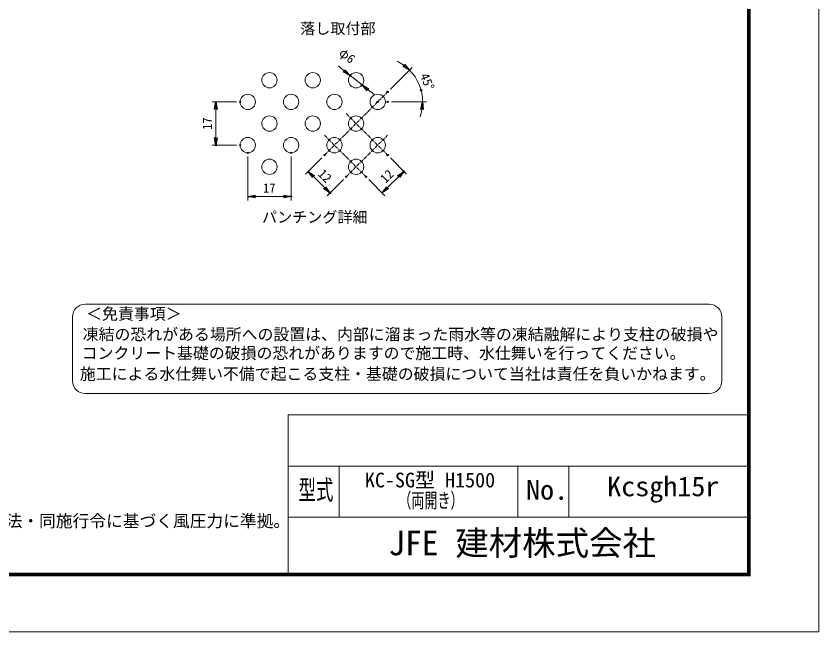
# Model space of a CAD drawing. Units: millimetres, scale not verified, with parts at other scales. Extents: x -4204 to 4196, y -2971 to 2969.
# Drawn here: x 1049 to 4196, y -2971 to -559 of the extents above; entities that cross this region are included whole.
import ezdxf
from ezdxf.enums import TextEntityAlignment as Align

# ---------------------------------------------------------------- set-up
doc = ezdxf.new("R2010")
doc.units = ezdxf.units.MM
doc.header["$LTSCALE"] = 10
doc.header["$PDMODE"] = 32
doc.header["$PDSIZE"] = 5
doc.linetypes.add('USER2', pattern=[2, 1.25, -0.25, 0.25, -0.25])
for name, color, linetype, lineweight in [('0-0_D-STR-DIM', 7, 'Continuous', 13), ('0-1_0', 7, 'Continuous', 25), ('0-2_DEFPOINTS', 8, 'Continuous', 25), ('0-4_D-BMK', 2, 'USER2', 13), ('0-B_D-TTL-TXT', 7, 'Continuous', 13), ('0-C_D-STR2', 7, 'Continuous', 13), ('0-D_D-TTL', 7, 'Continuous', 13)]:
    doc.layers.add(name, color=color, linetype=linetype, lineweight=lineweight)
doc.styles.add('ＭＳ ゴシック', font='')
doc.styles.get('ＭＳ ゴシック').set_extended_font_data('MS Gothic')

# ---------------------------------------------------------------- blocks, each defined once
blk = doc.blocks.new('_OPEN')
at = {"layer": '0-1_0'}
blk.add_line((0, 0), (-10, 0), dxfattribs=at)
blk.add_lwpolyline([(-10, 1.667), (0, 0), (-10, -1.667)], dxfattribs=at)

msp = doc.modelspace()

# ---------------------------------------------------------------- linework, layer by layer
at = {"layer": '0-0_D-STR-DIM'}
for p, q in [((2334.57, -772.72), (2311.02, -754.13)), ((2516.01, -845.26), (2601.6, -759.67)), ((2405.21, -828.49), (2358.11, -791.31)), ((2428.75, -847.08), (2452.3, -865.67)), ((1912.4, -894.75), (1817.4, -894.75)), ((2520.87, -894.75), (2657.55, -894.75)), ((1832.4, -924.75), (1832.4, -1034.46)), ((1912.4, -1064.46), (1817.4, -1064.46)), ((1957.4, -1109.46), (1957.4, -1280.9)), ((2127.1, -1109.46), (2127.1, -1280.9)), ((2247.31, -1113.96), (2183.67, -1177.6)), ((2516.01, -1113.96), (2579.65, -1177.6)), ((2215.49, -1188.2), (2257.92, -1230.63)), ((2505.4, -1230.63), (2547.83, -1188.2)), ((2332.16, -1198.81), (2268.52, -1262.45)), ((2431.16, -1198.81), (2494.8, -1262.45)), ((1987.4, -1265.9), (2097.1, -1265.9))]:
    msp.add_line(p, q, dxfattribs=at)
for start, end in [(54.77597, 64.55194), (0, 45), (340.44806, 350.22403)]:
    msp.add_arc((2466.51, -894.75), 176.04, start, end, dxfattribs=at)
at = {"layer": '0-2_DEFPOINTS'}
for p in [(2358.11, -791.31), (2405.21, -828.49), (2636.55, -849.19), (2505.4, -855.86), (1927.4, -894.75), (2466.51, -894.75), (2505.87, -894.75), (1832.4, -1064.46), (1927.4, -1064.46), (1957.4, -1094.46), (2127.1, -1094.46), (2257.92, -1103.35), (2505.4, -1103.35), (2342.77, -1188.2), (2420.55, -1188.2), (2569.04, -1166.99), (2279.13, -1251.84), (2127.1, -1265.9)]:
    msp.add_point(p, dxfattribs=at)
at = {"layer": '0-4_D-BMK'}
for p, q in [((2257.92, -1103.35), (2505.4, -855.86)), ((2342.77, -940.72), (2505.4, -1103.35)), ((2257.92, -1025.57), (2420.55, -1188.2)), ((2342.77, -1188.2), (2505.4, -1025.57))]:
    msp.add_line(p, q, dxfattribs=at)
at = {"layer": '0-B_D-TTL-TXT', "color": 2}
for p, q in [((3765.61, -1687.48), (1320.06, -1687.48)), ((1270.06, -1737.48), (1270.06, -1987.48)), ((3815.61, -1987.48), (3815.61, -1737.48)), ((1320.06, -2037.48), (3765.61, -2037.48))]:
    msp.add_line(p, q, dxfattribs=at)
for centre, start, end in [((1320.06, -1737.48), 90, 180), ((3765.61, -1737.48), 0, 90), ((1320.06, -1987.48), 180, 270), ((3765.61, -1987.48), 270, 0)]:
    msp.add_arc(centre, 50, start, end, dxfattribs=at)
at = {"layer": '0-C_D-STR2'}
for centre in [(2042.25, -809.9), (2211.95, -809.9), (2381.66, -809.9), (1957.4, -894.75), (2127.1, -894.75), (2296.81, -894.75), (2466.51, -894.75), (2042.25, -979.61), (2211.95, -979.61), (2381.66, -979.61), (1957.4, -1064.46), (2127.1, -1064.46), (2296.81, -1064.46), (2466.51, -1064.46), (2042.25, -1149.31), (2381.66, -1149.31)]:
    msp.add_circle(centre, 30, dxfattribs=at)
at = {"layer": '0-D_D-TTL'}
for p, q in [((2116.06, -2121.42), (2116.06, -2741.42)), ((2116.06, -2121.42), (3916.06, -2121.42)), ((2116.06, -2321.42), (3916.06, -2321.42)), ((2316.06, -2321.42), (2316.06, -2521.42)), ((3016.06, -2321.42), (3016.06, -2521.42)), ((3216.06, -2321.42), (3216.06, -2521.42)), ((2116.06, -2521.42), (3916.06, -2521.42))]:
    msp.add_line(p, q, dxfattribs=at)
at = {"layer": '0-D_D-TTL', "color": 2}
msp.add_lwpolyline([(-4203.94, 2968.58), (4196.06, 2968.58), (4196.06, -2971.42), (-4203.94, -2971.42)], close=True, dxfattribs=at)
at = {"layer": '0-D_D-TTL'}
for points in [[(-3933.94, 2748.58), (3926.06, 2748.58), (3926.06, -2751.42), (-3933.94, -2751.42)], [(-3931.44, 2746.08), (3923.56, 2746.08), (3923.56, -2748.92), (-3931.44, -2748.92)], [(-3928.94, 2743.58), (3921.06, 2743.58), (3921.06, -2746.42), (-3928.94, -2746.42)], [(-3926.44, 2741.08), (3918.56, 2741.08), (3918.56, -2743.92), (-3926.44, -2743.92)], [(-3923.94, 2738.58), (3916.06, 2738.58), (3916.06, -2741.42), (-3923.94, -2741.42)]]:
    msp.add_lwpolyline(points, close=True, dxfattribs=at)

# ---------------------------------------------------------------- block references
at = {"layer": '0-0_D-STR-DIM', "xscale": 3, "yscale": 3}
for p, rotation in [((2590.99, -770.28), 319.88799), ((2358.11, -791.31), 321.70665), ((2405.21, -828.49), 141.70665), ((1832.4, -894.75), 90), ((2642.55, -894.75), 85.11201), ((1832.4, -1064.46), 270), ((2194.28, -1166.99), 135), ((2569.04, -1166.99), 45), ((2279.13, -1251.84), 315), ((2484.19, -1251.84), 225), ((1957.4, -1265.9), 180)]:
    msp.add_blockref('_OPEN', p, dxfattribs=dict(at, rotation=rotation))
msp.add_blockref('_OPEN', (2127.1, -1265.9), dxfattribs=at)

# ---------------------------------------------------------------- texts
at = {"layer": '0-0_D-STR-DIM', "style": 'ＭＳ ゴシック'}
for s, rotation, p in [('φ6', 321.707, (2304.88, -717.34)), ('45°', 292.5, (2621.4, -795.45)), ('17', 90, (1827.34, -1004.73)), ('12', 315, (2222.32, -1187.87)), ('12', 45, (2505.07, -1223.8))]:
    msp.add_text(s, height=36.07, rotation=rotation, dxfattribs=at).set_placement(p, align=Align.BOTTOM_LEFT)
msp.add_text('17', height=36.07, dxfattribs=at).set_placement((2017.12, -1260.84), align=Align.BOTTOM_LEFT)
at = {"layer": '0-B_D-TTL-TXT', "style": 'ＭＳ ゴシック'}
for s, height, p in [('落し取付部', 43.33, (2162.72, -641.86)), ('パンチング詳細', 43.33, (2012.95, -1380.93)), ('＜免責事項＞ \u3000\u3000', 45.67, (1323.77, -1761.66)), ('凍結の恐れがある場所への設置は、内部に溜まった雨水等の凍結融解により支柱の破損や', 45.67, (1310.24, -1842.16)), ('コンクリート基礎の破損の恐れがありますので施工時、水仕舞いを行ってください。', 45.67, (1306.13, -1915.58)), ('施工による水仕舞い不備で起こる支柱・基礎の破損について当社は責任を負いかねます。 ', 45.67, (1299.14, -1997.07)), ('KC-SG型 H1500', 57.7, (2416.26, -2422.52)), ('（設計条件）風荷重：昭和57年改正 建築基準法・同施行令に基づく風圧力に準拠。', 48.09, (-336.39, -2575.02)), ('JFE 建材株式会社', 96.19, (2508.44, -2699.92))]:
    msp.add_text(s, height=height, dxfattribs=at).set_placement(p, align=Align.BOTTOM_LEFT)
for s, height, width, p in [('Kcsgh15r', 76.98, 1.05, (3366.06, -2462.89)), ('型式', 76.97, 0.65, (2156.33, -2476.22)), ('No.', 76.98, 1.05, (3048.06, -2476.22)), ('（両開き）', 57.73, 0.65, (2547.06, -2502.52))]:
    msp.add_text(s, height=height, dxfattribs=dict(at, width=width)).set_placement(p, align=Align.BOTTOM_LEFT)

doc.saveas('drawing.dxf')
